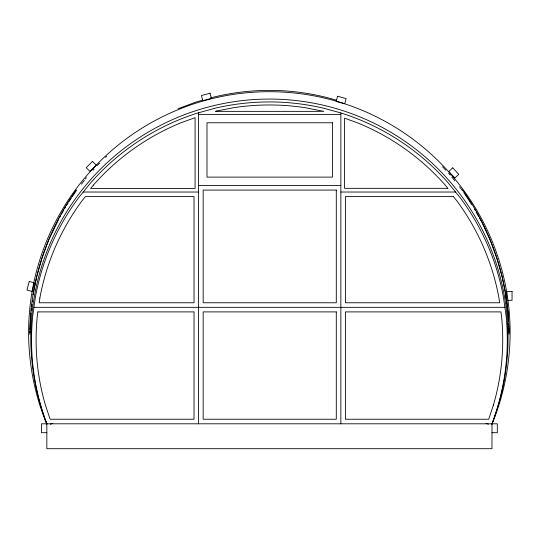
<?xml version="1.0" encoding="UTF-8"?>
<svg xmlns="http://www.w3.org/2000/svg" width="539" height="539" viewBox="0 0 539 539"><rect width="100%" height="100%" fill="white"/><g stroke="black" fill="none" stroke-linecap="round" stroke-linejoin="round"><path stroke-width="0.81" d="M29.739 332.745L30.649 313.415M29.739 334.308L29.901 331.061M29.982 329.437L30.454 319.688M30.528 318.064L30.959 313.206M30.649 313.738C34.462 269.359 50.363 226.171 76.309 189.964M31.269 310.787L31.572 308.362M31.781 306.752L32.084 304.333M32.394 301.907L32.603 300.297M33.014 294.867L36.814 276.238M37.043 275.442L42.029 257.965L48.631 240.165M48.982 239.417L58.994 218.625M59.795 217.183L60.604 215.748M61.406 214.306L63.818 209.994M64.619 208.553L65.428 207.117M66.284 205.716L68.103 202.974M69.019 201.599L71.296 198.177M72.206 196.809L76.309 190.638M81.382 184.17L84.421 180.289M85.438 178.995L86.449 177.702M92.964 170.324L94.076 169.111M97.404 165.486L99.627 163.068M105.536 157.388L106.735 156.27M178.214 108.689L195.778 102.127L202.826 100.113M50.349 424.213L52.795 423.324M210.655 97.876C251.854 87.183 296.039 87.911 336.774 100.335M198.595 114.383L340.857 114.383M198.595 185.517L340.857 185.517M83.208 192.025L198.595 192.025M340.857 192.025L455.61 192.025M33.93 307.331L504.888 307.331M46.839 432.696L41.503 432.696L41.503 423.802L497.315 423.802L497.315 432.696L491.979 432.696M486.023 423.324L488.469 424.213M442.519 166.692L445.854 170.324M448.623 173.342L450.294 175.162M451.857 177.055L454.903 180.936M459.464 186.757L462.509 190.638M463.877 192.699L471.625 204.342M462.509 189.964C492.215 231.312 508.594 281.85 509.079 332.745M474.596 209.273L475.405 210.715M476.206 212.15L478.619 216.469M479.42 217.904L481.832 222.223M482.237 222.937L490.187 240.165L496.5 257.191M496.79 257.965L502.004 276.238L505.804 294.867L508.169 313.738M505.804 297.07L506.114 299.489M506.424 301.907L506.626 303.524M506.936 305.943L507.246 308.362M507.448 309.979L507.758 312.398M507.96 314.015L508.445 321.311M508.567 323.75L509.079 334.308M491.979 423.802L491.979 448.697L46.839 448.697L46.839 423.802A237.888 237.888 0 0 1 32.778 315.416L35.365 297.225A237.888 237.888 0 0 1 79.118 197.065L90.707 182.802A237.888 237.888 0 0 1 197.052 113.21L214.765 108.299A237.888 237.888 0 0 1 324.054 108.299L341.766 113.21A237.888 237.888 0 0 1 448.111 182.802L459.7 197.065A237.888 237.888 0 0 1 503.453 297.225L506.04 315.416A237.888 237.888 0 0 1 491.979 423.802A238.642 238.642 0 0 0 269.412 99.061A238.642 238.642 0 0 0 46.839 423.802M340.857 112.954L340.857 423.802M198.595 112.779L198.595 423.802M46.792 424.24A240.751 240.751 0 0 1 269.365 91.704A240.751 240.751 0 0 1 491.932 424.24M37.892 311.899L37.326 315.881A233.32 233.32 0 0 0 45.411 405.092L50.127 419.234L194.027 419.234L194.027 311.899L37.892 311.899M39.866 298.04L39.192 302.77L194.027 302.77L194.027 196.594L85.384 196.594L82.777 199.807A233.32 233.32 0 0 0 39.866 298.04M29.254 281.459L26.95 290.043L32.104 291.424L34.402 282.84L29.254 281.459M337.542 96.252L336.161 101.406L344.751 103.704L346.132 98.556L337.542 96.252M493.407 405.092L488.691 419.234L345.425 419.234L345.425 311.899L500.926 311.899L501.492 315.881A233.32 233.32 0 0 1 493.407 405.092M93.348 185.133L90.606 188.509L195.078 188.509L195.078 117.67L181.104 122.73A234.364 234.364 0 0 0 93.348 185.133M92.519 161.417L86.227 167.703L90 171.476L96.286 165.19L92.519 161.417M452.726 167.845L448.819 171.476L454.869 177.991L458.777 174.36L452.726 167.845M216.328 111.074L215.519 111.357L323.764 111.357L305.559 107.766A234.856 234.856 0 0 0 233.259 107.766L216.328 111.074M210.021 93.207L201.431 95.511L202.812 100.665L211.403 98.361L210.021 93.207M332.455 122.784L206.996 122.784L206.996 177.115L332.455 177.115L332.455 122.784M447.835 188.327L344.556 188.327L344.556 118.156L357.647 122.899A234.189 234.189 0 0 1 445.335 185.248L447.835 188.327M336.289 190.085L203.163 190.085L203.163 302.77L336.289 302.77L336.289 190.085M453.434 196.594L345.425 196.594L345.425 302.77L499.626 302.77L498.952 298.04A233.32 233.32 0 0 0 456.041 199.807L453.434 196.594M512.05 291.424L506.714 291.424L506.714 300.317L512.05 300.317L512.05 291.424M336.289 311.899L203.163 311.899L203.163 419.234L336.289 419.234L336.289 311.899"/></g></svg>
